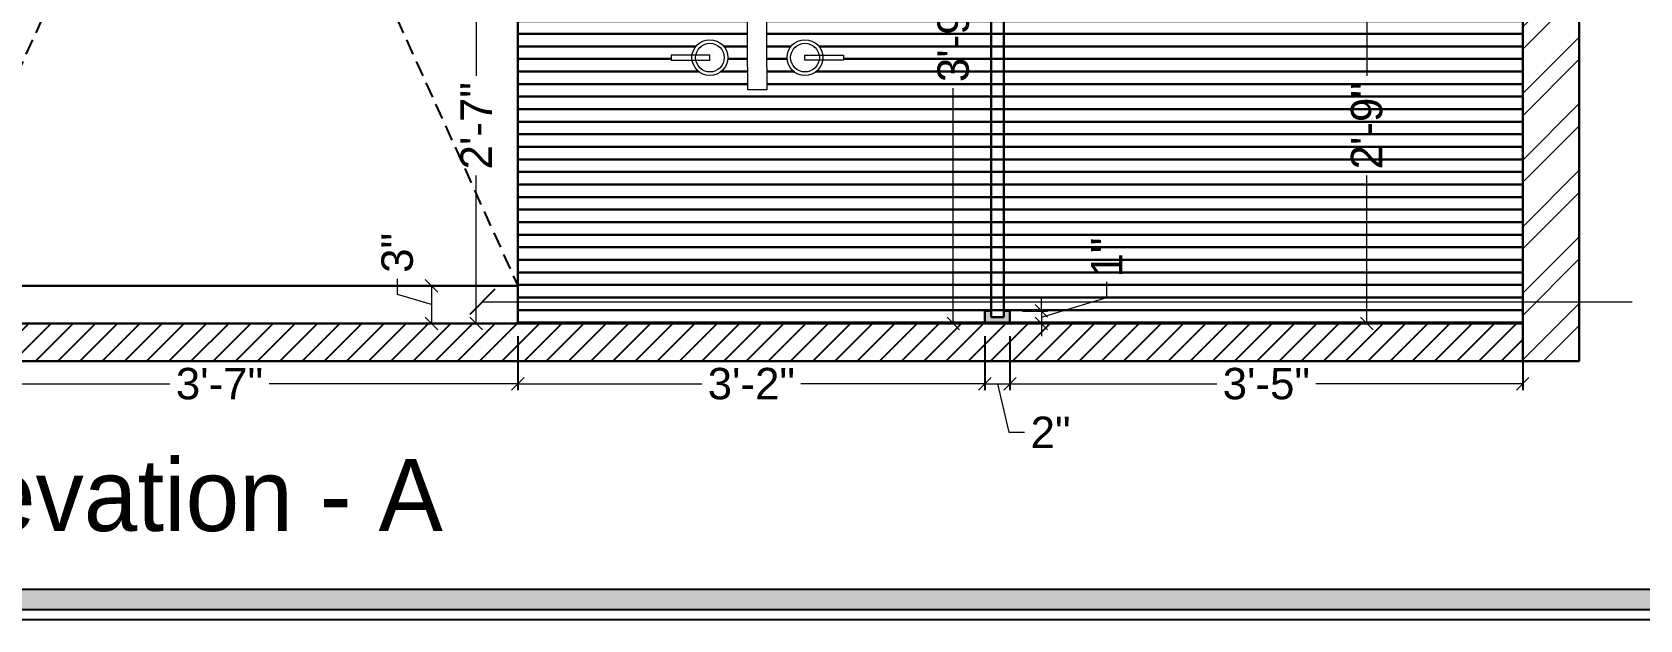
# Model space of a CAD drawing. Header units: millimetres. Extents: x 56222 to 3066687, y -650199 to -121287.
# Drawn here: x 150239.8 to 150367.7, y -182660.7 to -182613.9 of the extents above; entities that cross this region are included whole.
import ezdxf

# ---------------------------------------------------------------- set-up
doc = ezdxf.new("R2010")
doc.units = ezdxf.units.MM
doc.header["$MEASUREMENT"] = 0
doc.header["$PDMODE"] = 35
doc.linetypes.add('DASHED2', pattern=[0.375, 0.25, -0.125])
doc.layers.get('Defpoints').update_dxf_attribs({"color": 220})
for name, color, linetype, lineweight in [('dim05', 1, 'Continuous', 13), ('Flooring', 253, 'Continuous', 30), ('FURNITURE', 32, 'Continuous', 9), ('HACHA', 253, 'Continuous', 5), ('LABALLING', 1, 'Continuous', 25), ('NAME PLATE', 7, 'Continuous', 25), ('sec. mark', 5, 'Continuous', 25), ('wall', 7, 'Continuous', 30), ('XX~SLAB ( BEAM )~ ( DIM )', 7, 'Continuous', 9)]:
    doc.layers.add(name, color=color, linetype=linetype, lineweight=lineweight)
doc.layers.add('hatch', color=253, linetype='Continuous', lineweight=0, transparency=0.4)
doc.layers.add('str coll', color=6, linetype='Continuous')
doc.styles.add('Aerial', font='arial.ttf')
doc.styles.add('Arial', font='arial.ttf')
doc.styles.add('DATE', font='swissc.ttf', dxfattribs={"height": 6.75})
doc.styles.get("Standard").update_dxf_attribs({"font": 'arial.ttf', "height": 6})
doc.dimstyles.new('ISO-25', dxfattribs={"dimtxt": 2.5, "dimasz": 1, "dimexe": 0.5, "dimexo": 1, "dimtad": 0, "dimdec": 1, "dimlunit": 4, "dimtxsty": 'Standard', "dimblk": 'OBLIQUE', "dimcen": 2.5, "dimclrd": 1, "dimclre": 1, "dimclrt": 5, "dimadec": 0, "dimazin": 0, "dimtfac": 1, "dimtdec": 1, "dimtmove": 0, "dimatfit": 3, "dimfxl": 1, "dimlwd": -1, "dimarcsym": 0})
doc.dimstyles.new('NEW ', dxfattribs={"dimtxt": 3, "dimasz": 2, "dimexe": 1, "dimexo": 1, "dimgap": 0.089996337890625, "dimtad": 0, "dimtoh": 1, "dimzin": 3, "dimdsep": 46, "dimlunit": 4, "dimtxsty": 'Aerial', "dimblk": 'OBLIQUE', "dimcen": 0.089996337890625, "dimdle": 1, "dimclrd": 252, "dimclre": 252, "dimclrt": 7, "dimadec": 0, "dimazin": 1, "dimtfac": 1, "dimtdec": 0, "dimtofl": 0, "dimtmove": 1, "dimatfit": 3, "dimldrblk": 'OBLIQUE', "dimfxl": 1, "dimtolj": 1, "dimtzin": 0, "dimlwd": 5, "dimlwe": 5, "dimarcsym": 0})

# ---------------------------------------------------------------- blocks, each defined once
blk = doc.blocks.new('_Oblique')
at = {"layer": 'wall', "color": 0, "lineweight": -2}
blk.add_line((-0.5, -0.5), (0.5, 0.5), dxfattribs=at)
blk = doc.blocks.new('*D1295')
at = {"layer": 'Defpoints', "color": 0, "lineweight": 25, "transparency": 16777216}
for p in [(150297.4170192674, -182591.6656400372), (150311.4920828712, -182637.0666364987), (150313.088900191, -182637.0666364987)]:
    blk.add_point(p, dxfattribs=at)
at = {"layer": 'dim05', "color": 1, "linetype": 'Continuous', "lineweight": -2, "transparency": 16777216}
for p, q in [((150298.4170192674, -182591.6656400372), (150313.588900191, -182591.6656400372)), ((150312.4920828712, -182637.0666364987), (150313.588900191, -182637.0666364987))]:
    blk.add_line(p, q, dxfattribs=at)
at = {"layer": 'dim05', "color": 1, "linetype": 'Continuous', "transparency": 16777216}
for p, q in [((150313.088900191, -182591.6656400372), (150313.088900191, -182610.4191737386)), ((150313.088900191, -182637.0666364987), (150313.088900191, -182618.3131027973))]:
    blk.add_line(p, q, dxfattribs=at)
at = {"layer": 'dim05', "color": 1, "transparency": 16777216}
for p, rotation in [((150313.088900191, -182591.6656400372), 90), ((150313.088900191, -182637.0666364987), 270)]:
    blk.add_blockref('_Oblique', p, dxfattribs=dict(at, rotation=rotation))
at = {"layer": 'dim05', "color": 5, "lineweight": 25, "transparency": 16777216, "insert": (150313.088900191, -182614.366138268), "char_height": 2.5, "attachment_point": 5, "rotation": 90, "style": 'Arial'}
blk.add_mtext('3\'-9"', dxfattribs=at)
blk = doc.blocks.new('*D1296')
at = {"layer": 'Defpoints', "color": 0, "lineweight": 25, "transparency": 16777216}
for p in [(150342.6654004485, -182605.5706364987), (150342.6654004485, -182637.066636499), (150346.0032644071, -182637.066636499)]:
    blk.add_point(p, dxfattribs=at)
at = {"layer": 'dim05', "color": 1, "linetype": 'Continuous', "lineweight": -2, "transparency": 16777216}
for p, q in [((150343.6654004485, -182605.5706364987), (150346.5032644071, -182605.5706364987)), ((150343.6654004485, -182637.066636499), (150346.5032644071, -182637.066636499))]:
    blk.add_line(p, q, dxfattribs=at)
at = {"layer": 'dim05', "color": 1, "linetype": 'Continuous', "transparency": 16777216}
for p, q in [((150346.0032644071, -182605.5706364987), (150346.0032644071, -182617.3495028017)), ((150346.0032644071, -182637.066636499), (150346.0032644071, -182625.287770196))]:
    blk.add_line(p, q, dxfattribs=at)
at = {"layer": 'dim05', "color": 1, "transparency": 16777216}
for p, rotation in [((150346.0032644071, -182605.5706364987), 90), ((150346.0032644071, -182637.066636499), 270)]:
    blk.add_blockref('_Oblique', p, dxfattribs=dict(at, rotation=rotation))
at = {"layer": 'dim05', "color": 5, "lineweight": 25, "transparency": 16777216, "insert": (150346.003264407, -182621.3186364989), "char_height": 2.5, "attachment_point": 5, "rotation": 90, "style": 'Arial'}
blk.add_mtext('2\'-9"', dxfattribs=at)
blk = doc.blocks.new('*D1298')
at = {"layer": 'Defpoints', "color": 0, "lineweight": 25, "transparency": 16777216}
for p in [(150278.4170102506, -182605.5706364985), (150275.0994095503, -182637.0666364986), (150278.4170102506, -182637.0666364986)]:
    blk.add_point(p, dxfattribs=at)
at = {"layer": 'dim05', "color": 1, "linetype": 'Continuous', "lineweight": -2, "transparency": 16777216}
for p, q in [((150277.4170102506, -182605.5706364985), (150274.5994095503, -182605.5706364985)), ((150277.4170102506, -182637.0666364986), (150274.5994095503, -182637.0666364986))]:
    blk.add_line(p, q, dxfattribs=at)
at = {"layer": 'dim05', "color": 1, "linetype": 'Continuous', "transparency": 16777216}
for p, q in [((150275.0994095503, -182605.5706364985), (150275.0994095503, -182617.3495028014)), ((150275.0994095503, -182637.0666364986), (150275.0994095503, -182625.2877701957))]:
    blk.add_line(p, q, dxfattribs=at)
at = {"layer": 'dim05', "color": 1, "transparency": 16777216}
for p, rotation in [((150275.0994095503, -182605.5706364985), 90), ((150275.0994095503, -182637.0666364986), 270)]:
    blk.add_blockref('_Oblique', p, dxfattribs=dict(at, rotation=rotation))
at = {"layer": 'dim05', "color": 5, "lineweight": 25, "transparency": 16777216, "insert": (150275.0994095502, -182621.3186364985), "char_height": 2.5, "attachment_point": 5, "rotation": 90, "style": 'Arial'}
blk.add_mtext('2\'-7"', dxfattribs=at)
blk = doc.blocks.new('*D1302')
at = {"layer": 'Defpoints', "color": 0, "lineweight": 25, "transparency": 16777216}
for p in [(150278.4170102507, -182637.0666364985), (150315.5997003989, -182637.0666364985), (150315.5997003989, -182641.8710011091)]:
    blk.add_point(p, dxfattribs=at)
at = {"layer": 'dim05', "color": 1, "linetype": 'Continuous', "lineweight": -2, "transparency": 16777216}
for p, q in [((150278.4170102507, -182638.0666364985), (150278.4170102507, -182642.3710011091)), ((150315.5997003989, -182638.0666364985), (150315.5997003989, -182642.3710011091))]:
    blk.add_line(p, q, dxfattribs=at)
at = {"layer": 'dim05', "color": 1, "linetype": 'Continuous', "transparency": 16777216}
for p, q in [((150278.4170102507, -182641.8710011091), (150293.0613907955, -182641.8710011091)), ((150315.5997003989, -182641.8710011091), (150300.9553198541, -182641.8710011091))]:
    blk.add_line(p, q, dxfattribs=at)
at = {"layer": 'dim05', "color": 1, "transparency": 16777216, "rotation": 180}
blk.add_blockref('_Oblique', (150278.4170102507, -182641.8710011091), dxfattribs=at)
at = {"layer": 'dim05', "color": 1, "transparency": 16777216}
blk.add_blockref('_Oblique', (150315.5997003989, -182641.8710011091), dxfattribs=at)
at = {"layer": 'dim05', "color": 5, "lineweight": 25, "transparency": 16777216, "insert": (150297.0083553248, -182641.8710011091), "char_height": 2.5, "attachment_point": 5, "style": 'Arial'}
blk.add_mtext('3\'-2"', dxfattribs=at)
blk = doc.blocks.new('*D1305')
at = {"layer": 'Defpoints', "color": 0, "lineweight": 25, "transparency": 16777216}
for p in [(150272.7201079344, -182634.0666364986), (150271.5413369323, -182637.0666364986), (150272.7201079344, -182637.0666364986)]:
    blk.add_point(p, dxfattribs=at)
at = {"layer": 'dim05', "color": 1, "linetype": 'Continuous', "transparency": 16777216}
for p, q in [((150268.8265518027, -182634.7522009597), (150268.8265518027, -182633.5022009597)), ((150271.5413369323, -182634.0666364986), (150271.5413369323, -182637.0666364986)), ((150271.5413369323, -182635.5666364986), (150268.8265518027, -182634.7522009597))]:
    blk.add_line(p, q, dxfattribs=at)
at = {"layer": 'dim05', "color": 1, "linetype": 'Continuous', "lineweight": -2, "transparency": 16777216}
for p, q in [((150271.7201079344, -182634.0666364986), (150271.0413369323, -182634.0666364986)), ((150271.7201079344, -182637.0666364986), (150271.0413369323, -182637.0666364986))]:
    blk.add_line(p, q, dxfattribs=at)
at = {"layer": 'dim05', "color": 1, "transparency": 16777216}
for p, rotation in [((150271.5413369323, -182634.0666364986), 90), ((150271.5413369323, -182637.0666364986), 270)]:
    blk.add_blockref('_Oblique', p, dxfattribs=dict(at, rotation=rotation))
at = {"layer": 'dim05', "color": 5, "lineweight": 25, "transparency": 16777216, "insert": (150268.8265518026, -182631.4413210142), "char_height": 2.5, "attachment_point": 5, "rotation": 90, "style": 'Arial'}
blk.add_mtext('3"', dxfattribs=at)
blk = doc.blocks.new('*D1306')
at = {"layer": 'Defpoints', "color": 0, "lineweight": 25, "transparency": 16777216}
for p in [(150315.5997003989, -182637.0666364985), (150317.5997003982, -182637.0666364988), (150317.5997003982, -182641.8710011091)]:
    blk.add_point(p, dxfattribs=at)
at = {"layer": 'dim05', "color": 1, "linetype": 'Continuous', "lineweight": -2, "transparency": 16777216}
for p, q in [((150315.5997003989, -182638.0666364985), (150315.5997003989, -182642.3710011091)), ((150317.5997003982, -182638.0666364988), (150317.5997003982, -182642.3710011091))]:
    blk.add_line(p, q, dxfattribs=at)
at = {"layer": 'dim05', "color": 1, "linetype": 'Continuous', "transparency": 16777216}
for p, q in [((150315.5997003989, -182641.8710011091), (150317.5997003982, -182641.8710011091)), ((150316.5997003986, -182641.8710011091), (150317.4978168674, -182645.7335630817)), ((150317.4978168674, -182645.7335630817), (150318.7478168674, -182645.7335630817))]:
    blk.add_line(p, q, dxfattribs=at)
at = {"layer": 'dim05', "color": 1, "transparency": 16777216, "rotation": 180}
blk.add_blockref('_Oblique', (150315.5997003989, -182641.8710011091), dxfattribs=at)
at = {"layer": 'dim05', "color": 1, "transparency": 16777216}
blk.add_blockref('_Oblique', (150317.5997003982, -182641.8710011091), dxfattribs=at)
at = {"layer": 'dim05', "color": 5, "lineweight": 25, "transparency": 16777216, "insert": (150320.8308659806, -182645.7335630817), "char_height": 2.5, "attachment_point": 5, "style": 'Arial'}
blk.add_mtext('2"', dxfattribs=at)
blk = doc.blocks.new('*D1307')
at = {"layer": 'Defpoints', "color": 0, "lineweight": 25, "transparency": 16777216}
for p in [(150230.9170102507, -182637.0666364985), (150278.4170102507, -182637.0666364985), (150230.9170102507, -182641.8710011091)]:
    blk.add_point(p, dxfattribs=at)
at = {"layer": 'dim05', "color": 1, "linetype": 'Continuous', "lineweight": -2, "transparency": 16777216}
for p, q in [((150230.9170102507, -182638.0666364985), (150230.9170102507, -182642.3710011091)), ((150278.4170102507, -182638.0666364985), (150278.4170102507, -182642.3710011091))]:
    blk.add_line(p, q, dxfattribs=at)
at = {"layer": 'dim05', "color": 1, "linetype": 'Continuous', "transparency": 16777216}
for p, q in [((150230.9170102507, -182641.8710011091), (150250.7200457214, -182641.8710011091)), ((150278.4170102507, -182641.8710011091), (150258.6139747801, -182641.8710011091))]:
    blk.add_line(p, q, dxfattribs=at)
at = {"layer": 'dim05', "color": 1, "transparency": 16777216, "rotation": 180}
blk.add_blockref('_Oblique', (150230.9170102507, -182641.8710011091), dxfattribs=at)
at = {"layer": 'dim05', "color": 1, "transparency": 16777216}
blk.add_blockref('_Oblique', (150278.4170102507, -182641.8710011091), dxfattribs=at)
at = {"layer": 'dim05', "color": 5, "lineweight": 25, "transparency": 16777216, "insert": (150254.6670102507, -182641.8710011091), "char_height": 2.5, "attachment_point": 5, "style": 'Arial'}
blk.add_mtext('3\'-7"', dxfattribs=at)
blk = doc.blocks.new('*D1308')
at = {"layer": 'Defpoints', "color": 0, "lineweight": 25, "transparency": 16777216}
for p in [(150317.5997003983, -182636.0666364986), (150317.5997003983, -182637.0666364988), (150320.0966202443, -182637.0666364988)]:
    blk.add_point(p, dxfattribs=at)
at = {"layer": 'dim05', "color": 1, "linetype": 'Continuous', "transparency": 16777216}
for p, q in [((150325.2994681297, -182635.0057821331), (150325.2994681297, -182633.7557821331)), ((150320.0966202443, -182636.5666364987), (150325.2994681297, -182635.0057821331)), ((150320.0966202443, -182636.0666364986), (150320.0966202443, -182635.0666364986)), ((150320.0966202443, -182636.0666364986), (150320.0966202443, -182637.0666364988)), ((150320.0966202443, -182636.0666364986), (150320.0966202443, -182637.0666364988)), ((150320.0966202443, -182637.0666364988), (150320.0966202443, -182638.0666364988))]:
    blk.add_line(p, q, dxfattribs=at)
at = {"layer": 'dim05', "color": 1, "linetype": 'Continuous', "lineweight": -2, "transparency": 16777216}
for p, q in [((150318.5997003983, -182636.0666364986), (150320.5966202443, -182636.0666364986)), ((150318.5997003983, -182637.0666364988), (150320.5966202443, -182637.0666364988))]:
    blk.add_line(p, q, dxfattribs=at)
at = {"layer": 'dim05', "color": 1, "transparency": 16777216}
for p, rotation in [((150320.0966202443, -182636.0666364986), 270), ((150320.0966202443, -182637.0666364988), 90)]:
    blk.add_blockref('_Oblique', p, dxfattribs=dict(at, rotation=rotation))
at = {"layer": 'dim05', "color": 5, "lineweight": 25, "transparency": 16777216, "insert": (150325.2994681297, -182631.8117166488), "char_height": 2.5, "attachment_point": 5, "rotation": 90, "style": 'Arial'}
blk.add_mtext('1"', dxfattribs=at)
blk = doc.blocks.new('*D1309')
at = {"layer": 'Defpoints', "color": 0, "lineweight": 25, "transparency": 16777216}
for p in [(150317.5997003982, -182637.0666364988), (150358.4170102507, -182637.0666364985), (150317.5997003982, -182641.8710011091)]:
    blk.add_point(p, dxfattribs=at)
at = {"layer": 'dim05', "color": 1, "linetype": 'Continuous', "lineweight": -2, "transparency": 16777216}
for p, q in [((150317.5997003982, -182638.0666364988), (150317.5997003982, -182642.3710011091)), ((150358.4170102507, -182638.0666364985), (150358.4170102507, -182642.3710011091))]:
    blk.add_line(p, q, dxfattribs=at)
at = {"layer": 'dim05', "color": 1, "linetype": 'Continuous', "transparency": 16777216}
for p, q in [((150317.5997003982, -182641.8710011091), (150334.0613907952, -182641.8710011091)), ((150358.4170102507, -182641.8710011091), (150341.9553198538, -182641.8710011091))]:
    blk.add_line(p, q, dxfattribs=at)
at = {"layer": 'dim05', "color": 1, "transparency": 16777216, "rotation": 180}
blk.add_blockref('_Oblique', (150317.5997003982, -182641.8710011091), dxfattribs=at)
at = {"layer": 'dim05', "color": 1, "transparency": 16777216}
blk.add_blockref('_Oblique', (150358.4170102507, -182641.8710011091), dxfattribs=at)
at = {"layer": 'dim05', "color": 5, "lineweight": 25, "transparency": 16777216, "insert": (150338.0083553245, -182641.8710011091), "char_height": 2.5, "attachment_point": 5, "style": 'Arial'}
blk.add_mtext('3\'-5"', dxfattribs=at)

msp = doc.modelspace()

# ---------------------------------------------------------------- hatches: boundary and pattern name
at = {"layer": 'hatch', "ltscale": 10}
h = msp.add_hatch(dxfattribs=at)
h.set_pattern_fill('ANSI32', color=256, scale=10, style=0)
h.set_pattern_definition([(45, (5354.314237293263, -4450.306349375576), (-2.651650429449553, 2.651650429449553), []), (45, (5356.082004243275, -4450.306349375576), (-2.651650429449553, 2.651650429449553), [])])
h.paths.add_polyline_path([(150230.9170102507, -182528.0666364986), (150226.4169909015, -182528.0666364986), (150226.4169909015, -182640.0666364985), (150230.9170102507, -182640.0666364985)])
h.paths.add_polyline_path([(150358.4170102507, -182640.0666364985), (150362.9170102507, -182640.0666364985), (150362.9170102507, -182516.0666364986), (150358.4170102507, -182516.0666364986)])
at = {"layer": 'hatch', "linetype": 'Continuous', "lineweight": 25}
h = msp.add_hatch(dxfattribs=at)
h.set_pattern_fill('ANSI31', color=256, scale=10)
h.set_pattern_definition([(45, (636.5576903080218, -394.784906637331), (-0.8838834764831844, 0.8838834764831844), [])])
h.paths.add_polyline_path([(150358.4170102507, -182637.0666364989), (150317.4170102507, -182637.0666364989), (150317.4170102507, -182637.0666364985), (150230.9170102507, -182637.0666364985), (150230.9170102507, -182640.0666364985), (150358.4170102507, -182640.0666364985)])
at = {"layer": 'NAME PLATE', "true_color": 0xd39e00}
h = msp.add_hatch(color=42, dxfattribs=at)
h.paths.add_polyline_path([(150209.7589977836, -182498.2554065528), (150209.7589977836, -182659.8659448595), (150439.3600649114, -182659.8659448595), (150439.3600649114, -182498.2554065528)])
h.paths.add_polyline_path([(150211.3703829802, -182499.8667917496), (150437.7486797146, -182499.8667917496), (150437.7486797146, -182658.2545596627), (150211.3703829802, -182658.2545596627)], flags=16)
at = {"layer": 'XX~SLAB ( BEAM )~ ( DIM )', "lineweight": 30, "true_color": 0xdeceba, "transparency": 33554493}
h = msp.add_hatch(dxfattribs=at)
h.set_pattern_fill('_USER', color=254, pattern_type=0)
h.set_pattern_definition([(0, (1263.896268257056, 0), (0, 1), [])])
h.paths.add_polyline_path([(150316.099700399, -182607.5706364985), (150298.172733103, -182607.5706364985), (150298.2505372977, -182618.454104059), (150296.7390915924, -182618.454104059), (150296.6612873977, -182607.5706364985), (150278.4170102507, -182607.5706364985), (150278.4170102507, -182637.0666364985), (150316.0997003988, -182637.0666364985)])
edge = h.paths.add_edge_path(flags=16)
edge.add_arc((150301.2792438893, -182615.8899455103), 1.428672492969781, 8.243319987114376, 180, ccw=False)
edge.add_line((150302.6931554948, -182615.6851063923), (150304.3549515233, -182615.6851063923))
edge.add_line((150304.3549515233, -182615.6851063923), (150304.3549515233, -182616.0947846283))
edge.add_line((150304.3549515233, -182616.0947846283), (150302.6931554947, -182616.0947846283))
edge.add_arc((150301.2792438893, -182615.8899455103), 1.428672492970186, 180, 351.7566800080978, ccw=False)
edge = h.paths.add_edge_path(flags=0)
edge.add_arc((150301.2792438893, -182615.8899455103), 1.142937994387466, 0, 360)
edge = h.paths.add_edge_path(flags=16)
edge.add_line((150292.296473395, -182616.0947846283), (150290.6346773664, -182616.0947846283))
edge.add_line((150290.6346773664, -182616.0947846283), (150290.6346773664, -182615.6851063923))
edge.add_line((150290.6346773664, -182615.6851063923), (150292.296473395, -182615.6851063923))
edge.add_arc((150293.7103850004, -182615.8899455103), 1.428672492982298, 0, 171.7566800128857, ccw=False)
edge.add_arc((150293.7103850004, -182615.8899455103), 1.428672492969781, -171.75668000809787, 0, ccw=False)
edge = h.paths.add_edge_path(flags=0)
edge.add_arc((150293.7103850004, -182615.8899455103), 1.142937994387466, 0, 360)
edge = h.paths.add_edge_path()
edge.add_line((150358.4170102509, -182605.5706364987), (150342.6654004485, -182605.5706364987))
edge.add_line((150342.6654004485, -182605.5706364987), (150342.6654004485, -182607.3777790134))
edge.add_line((150342.6654004485, -182607.3777790134), (150341.5987363317, -182607.3777790134))
edge.add_line((150341.5987363317, -182607.3777790134), (150341.547516913, -182608.4742899848))
edge.add_arc((150341.422516913, -182608.4742899848), 0.125, -90, 0, ccw=False)
edge.add_line((150341.422516913, -182608.5992899848), (150340.2745445126, -182608.5992899848))
edge.add_arc((150340.2745445126, -182608.4742899848), 0.1249999999708962, 185.3488290915284, 270, ccw=False)
edge.add_line((150340.1500888106, -182608.4859423771), (150340.0983250938, -182607.3777790134))
edge.add_line((150340.0983250938, -182607.3777790134), (150336.5987363317, -182607.3777790134))
edge.add_line((150336.5987363317, -182607.3777790134), (150336.547516913, -182608.4742899848))
edge.add_arc((150336.422516913, -182608.4742899848), 0.125, -90, 0, ccw=False)
edge.add_line((150336.422516913, -182608.5992899848), (150335.2745445126, -182608.5992899848))
edge.add_arc((150335.2745445126, -182608.4742899848), 0.1249999999708962, 185.3488290915284, 270, ccw=False)
edge.add_line((150335.1500888106, -182608.4859423771), (150335.0983250938, -182607.3777790134))
edge.add_line((150335.0983250938, -182607.3777790134), (150333.600140515, -182607.3777790134))
edge.add_line((150333.600140515, -182607.3777790134), (150333.600140515, -182605.5706364986))
edge.add_line((150333.600140515, -182605.5706364986), (150316.0997003989, -182605.5706364985))
edge.add_line((150316.0997003989, -182605.5706364985), (150316.0997003989, -182637.0666364988))
edge.add_line((150316.0997003989, -182637.0666364988), (150358.4170102506, -182637.0666364991))
edge.add_line((150358.4170102506, -182637.0666364991), (150358.4170102509, -182605.5706364987))
h.paths.add_polyline_path([(150358.4170102509, -182542.5786364987), (150316.0997003989, -182542.5786364984), (150316.0997003989, -182574.0746364984), (150358.4170102506, -182574.0746364987)])
h.paths.add_polyline_path([(150316.0997003989, -182542.5786364985), (150278.4170102507, -182542.5786364985), (150278.4170102507, -182574.0746364985), (150280.4130102507, -182574.0746364985), (150283.2470102507, -182574.0746364985), (150286.0810102507, -182574.0746364985), (150288.9150102507, -182574.0746364985), (150291.7490102507, -182574.0746364985), (150294.5830102507, -182574.0746364985), (150297.4170102507, -182574.0746364985), (150300.2510102507, -182574.0746364985), (150303.0850102507, -182574.0746364985), (150305.9190102507, -182574.0746364985), (150308.7530102507, -182574.0746364985), (150311.5870102507, -182574.0746364985), (150314.4210102507, -182574.0746364985), (150316.0997003987, -182574.0746364985)])
h.paths.add_polyline_path([(150358.4170102508, -182529.0666364987), (150316.0997003989, -182529.0666364984), (150316.0997003989, -182542.5786364985), (150358.4170102506, -182542.5786364987)])
h.paths.add_polyline_path([(150316.0997003989, -182529.0666364986), (150278.4170102507, -182529.0666364986), (150278.4170102507, -182542.5786364985), (150316.0997003988, -182542.5786364985)])
edge = h.paths.add_edge_path()
edge.add_ellipse((150297.833720621, -182568.833933895), major_axis=(0, 12.87277770915534), ratio=0.9244518489887722, start_angle=0, end_angle=360)
at = {"layer": 'XX~SLAB ( BEAM )~ ( DIM )', "linetype": 'Continuous', "lineweight": 25, "transparency": 33554607}
h = msp.add_hatch(color=7, dxfattribs=at)
h.dxf.hatch_style = 1
h.paths.add_polyline_path([(150317.5997003982, -182636.0666364985), (150317.0977003991, -182636.0666364985), (150317.0977003991, -182636.5707550204), (150316.0997003988, -182636.5707550204), (150316.0997003988, -182636.0666364985), (150315.5997003989, -182636.0666364985), (150315.5997003989, -182637.0666364985), (150317.5997003982, -182637.0666364985)])

# ---------------------------------------------------------------- linework, layer by layer
at = {"layer": 'Flooring', "ltscale": 4}
msp.add_line((150230.9170102507, -182637.0666364985), (150358.4170102507, -182637.0666364985), dxfattribs=at)
at = {"layer": 'FURNITURE', "lineweight": 30}
for p, q in [((150278.4170102507, -182637.0666364985), (150278.4170102508, -182529.0666364986)), ((150230.9170102507, -182634.0666364985), (150278.4170102507, -182634.0666364985))]:
    msp.add_line(p, q, dxfattribs=at)
at = {"layer": 'FURNITURE', "color": 18, "lineweight": 30, "true_color": 0x000000}
msp.add_lwpolyline([(150317.0997003982, -182636.0666364985), (150317.5997003982, -182636.0666364985), (150317.5997003982, -182637.0666364985), (150315.5997003989, -182637.0666364985), (150315.5997003989, -182636.0666364985), (150316.0997003989, -182636.0666364985)], dxfattribs=at)
at = {"layer": 'HACHA', "color": 5, "lineweight": 30}
for p, q in [((150316.0997003989, -182636.5707550204), (150316.0997003989, -182529.0666364986)), ((150317.0977003991, -182636.5707550204), (150317.0977003991, -182529.0666364986)), ((150316.0997003989, -182636.5707550204), (150317.0997003982, -182636.5707550204))]:
    msp.add_line(p, q, dxfattribs=at)
at = {"layer": 'NAME PLATE', "color": 42, "true_color": 0xd39e00}
for points in [[(150208.9533051853, -182497.4497139545), (150440.1657575094, -182497.4497139545), (150440.1657575094, -182660.6716374579), (150208.9533051853, -182660.6716374579)], [(150209.7589977836, -182498.2554065528), (150439.3600649114, -182498.2554065528), (150439.3600649114, -182659.8659448595), (150209.7589977836, -182659.8659448595)], [(150211.3703829802, -182499.8667917496), (150437.7486797146, -182499.8667917496), (150437.7486797146, -182658.2545596627), (150211.3703829802, -182658.2545596627)]]:
    msp.add_lwpolyline(points, close=True, dxfattribs=at)
at = {"layer": 'str coll', "color": 252, "lineweight": 5, "true_color": 0x939598}
for points in [[(150296.6612873977, -182607.5706364985), (150298.172733103, -182607.5706364985), (150298.2505372977, -182618.454104059), (150296.7390915924, -182618.454104059)], [(150293.7103850004, -182615.6851063923), (150290.6346773664, -182615.6851063923), (150290.6346773664, -182616.0947846283), (150293.7103850004, -182616.0947846283)], [(150301.2792438893, -182615.6851063923), (150304.3549515233, -182615.6851063923), (150304.3549515233, -182616.0947846283), (150301.2792438893, -182616.0947846283)]]:
    msp.add_lwpolyline(points, close=True, dxfattribs=at)
for centre, radius in [((150293.7103850004, -182615.8899455103), 1.428672492977292), ((150293.7103850004, -182615.8899455103), 1.142937994381833), ((150301.2792438893, -182615.8899455103), 1.428672492977292), ((150301.2792438893, -182615.8899455103), 1.142937994381833)]:
    msp.add_circle(centre, radius, dxfattribs=at)
at = {"layer": 'wall', "lineweight": 30}
for p, q in [((150358.4170102507, -182640.0666364985), (150358.4170102507, -182516.0666364986)), ((150362.9170102507, -182516.0666364986), (150362.9170102507, -182640.0666364985)), ((150226.4169909015, -182640.0666364985), (150362.9170102507, -182640.0666364985))]:
    msp.add_line(p, q, dxfattribs=at)
at = {"layer": 'XX~SLAB ( BEAM )~ ( DIM )', "color": 27, "linetype": 'DASHED2', "lineweight": 25, "ltscale": 5, "true_color": 0x7d5120}
for p, q in [((150278.4170102507, -182529.0666364986), (150230.9170102507, -182634.0666364985)), ((150230.9170102507, -182529.0666364986), (150278.4170102506, -182634.0666364985))]:
    msp.add_line(p, q, dxfattribs=at)
at = {"layer": 'XX~SLAB ( BEAM )~ ( DIM )', "color": 27, "lineweight": 25, "true_color": 0x7d5120}
for points in [[(150358.4170102506, -182637.0666364988), (150358.4170102509, -182605.5706364987), (150316.099700399, -182605.5706364985), (150316.0997003988, -182636.5707550204)], [(150316.4170102503, -182637.0666364985), (150317.4170102507, -182637.0666364985)]]:
    msp.add_lwpolyline(points, dxfattribs=at)

# ---------------------------------------------------------------- texts
at = {"layer": 'sec. mark', "lineweight": 20, "insert": (150220.5833594435, -182647.8562315473), "char_height": 5.740006577318957, "attachment_point": 1, "style": 'DATE'}
msp.add_mtext_dynamic_manual_height_columns('\\pxqc;{\\fCentury Gothic|b0|i0|c0|p34;\\C5;Elevation - A}', width=60.21434892341495, gutter_width=1, heights=[0], dxfattribs=at)

# ---------------------------------------------------------------- dimensions: what is measured, and where the dimension line sits
at = {"layer": 'dim05', "color": 27, "lineweight": 25, "true_color": 0x7d5120}
for base, p1, p2, picture, middle in [((150313.088900191, -182637.0666364987), (150297.4170192673, -182591.6656400372), (150311.4920828711, -182637.0666364986), '*D1295', (150313.088900191, -182614.366138268)), ((150275.0994095503, -182637.0666364986), (150278.4170102506, -182605.5706364985), (150278.4170102506, -182637.0666364985), '*D1298', (150275.0994095502, -182621.3186364985)), ((150271.5413369323, -182637.0666364986), (150272.7201079343, -182634.0666364985), (150272.7201079343, -182637.0666364985), '*D1305', (150268.8265518026, -182632.8772009597)), ((150320.0966202443, -182637.0666364988), (150317.5997003982, -182636.0666364985), (150317.5997003982, -182637.0666364988), '*D1308', (150325.2994681297, -182633.1307821331))]:
    dim = msp.add_linear_dim(base=base, p1=p1, p2=p2, angle=90, dimstyle='ISO-25', override={"dimdec": 0, "dimtxsty": 'Arial', "dimtmove": 1}, dxfattribs=at)
    dim.commit()
    dim.dimension.update_dxf_attribs({"geometry": picture, "text_midpoint": middle})
dim = msp.add_linear_dim(base=(150346.0032644071, -182637.066636499), p1=(150342.6654004485, -182605.5706364987), p2=(150342.6654004485, -182637.066636499), angle=90, text='2\'-9"', dimstyle='ISO-25', override={"dimdec": 0, "dimtxsty": 'Arial', "dimtmove": 1}, dxfattribs=at)
dim.commit()
dim.dimension.update_dxf_attribs({"geometry": '*D1296', "text_midpoint": (150346.003264407, -182621.3186364989)})
for base, p2, text, picture, middle in [((150230.9170102507, -182641.8710011091), (150230.9170102507, -182637.0666364985), '3\'-7"', '*D1307', (150254.6670102507, -182641.8710011091)), ((150315.5997003989, -182641.8710011091), (150315.5997003989, -182637.0666364985), '3\'-2"', '*D1302', (150297.0083553248, -182641.8710011091))]:
    dim = msp.add_linear_dim(base=base, p1=(150278.4170102507, -182637.0666364985), p2=p2, text=text, dimstyle='ISO-25', override={"dimdec": 0, "dimtxsty": 'Arial', "dimtmove": 1}, dxfattribs=at)
    dim.commit()
    dim.dimension.update_dxf_attribs({"geometry": picture, "text_midpoint": middle})
dim = msp.add_linear_dim(base=(150317.5997003982, -182641.8710011091), p1=(150315.5997003989, -182637.0666364985), p2=(150317.5997003982, -182637.0666364988), dimstyle='ISO-25', override={"dimdec": 0, "dimtxsty": 'Arial', "dimtmove": 1}, dxfattribs=at)
dim.commit()
dim.dimension.update_dxf_attribs({"geometry": '*D1306', "text_midpoint": (150319.3728168674, -182645.7335630817), "dimtype": 160})
dim = msp.add_linear_dim(base=(150317.5997003982, -182641.8710011091), p1=(150358.4170102507, -182637.0666364985), p2=(150317.5997003982, -182637.0666364988), dimstyle='ISO-25', override={"dimdec": 0, "dimtxsty": 'Arial', "dimtmove": 1}, dxfattribs=at)
dim.commit()
dim.dimension.update_dxf_attribs({"geometry": '*D1309', "text_midpoint": (150338.0083553245, -182641.8710011091)})

# ---------------------------------------------------------------- leaders
at = {"layer": 'LABALLING', "lineweight": 5, "ltscale": 2}
msp.add_leader([(150275.5893788736, -182635.3386705812), (150367.1436872992, -182635.3386705812)], dimstyle='NEW ', override={"dimexe": 7, "dimexo": 7, "dimclrd": 1, "dimfxl": 200, "dimfxlon": 1, "dimarcsym": 2}, dxfattribs=at)

doc.saveas('drawing.dxf')
